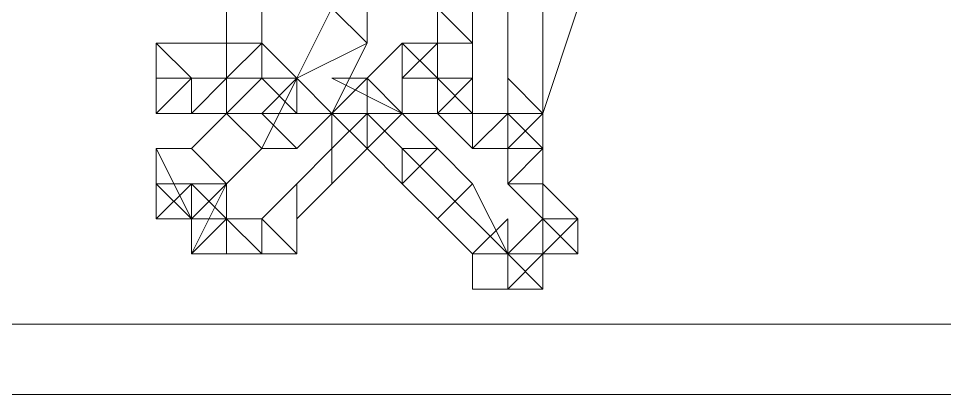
# Model space of a CAD drawing. Extents: x -66030 to 95157, y -13132 to 45879.
# Drawn here: x 53825.5 to 53928.4, y 27586.4 to 27628.2 of the extents above; entities that cross this region are included whole.
import ezdxf

# ---------------------------------------------------------------- set-up
doc = ezdxf.new("R2010")
doc.units = 0
doc.header["$LTSCALE"] = 100
doc.header["$MEASUREMENT"] = 0
doc.layers.get('0').update_dxf_attribs({"linetype": 'CONTINUOUS'})

msp = doc.modelspace()

# ---------------------------------------------------------------- linework, layer by layer
at = {"lineweight": 0}
for points in [[(53864.27, 27625.47), (53864.27, 27625.47), (53864.27, 27629.37), (53864.27, 27633.28), (53860.36, 27629.37), (53864.27, 27625.47), (53864.27, 27625.47), (53864.27, 27625.47), (53864.27, 27625.47)], [(53848.64, 27625.47), (53852.55, 27625.47), (53852.55, 27629.37), (53848.64, 27629.37), (53848.64, 27625.47), (53848.64, 27625.47), (53848.64, 27625.47), (53848.64, 27625.47), (53848.64, 27625.47)], [(53860.36, 27629.37), (53864.27, 27625.47), (53864.27, 27625.47), (53860.36, 27629.37), (53860.36, 27629.37), (53860.36, 27629.37), (53860.36, 27629.37), (53856.46, 27621.56), (53864.27, 27625.47)], [(53860.36, 27629.37), (53860.36, 27629.37), (53860.36, 27629.37), (53864.27, 27625.47), (53864.27, 27629.37), (53860.36, 27629.37), (53860.36, 27629.37), (53860.36, 27629.37), (53860.36, 27629.37)], [(53875.98, 27625.47), (53875.98, 27629.37), (53875.98, 27629.37), (53872.08, 27629.37), (53872.08, 27625.47), (53875.98, 27625.47), (53875.98, 27625.47), (53875.98, 27629.37), (53875.98, 27629.37)], [(53875.98, 27625.47), (53875.98, 27625.47), (53875.98, 27625.47), (53872.08, 27629.37), (53872.08, 27625.47), (53875.98, 27625.47), (53875.98, 27625.47), (53875.98, 27625.47), (53875.98, 27625.47)], [(53875.98, 27629.37), (53872.08, 27629.37), (53872.08, 27621.56), (53875.98, 27621.56), (53875.98, 27629.37), (53875.98, 27629.37), (53875.98, 27629.37), (53875.98, 27629.37), (53875.98, 27629.37)], [(53887.7, 27629.37), (53879.89, 27629.37), (53879.89, 27621.56), (53883.8, 27617.66), (53887.7, 27629.37), (53887.7, 27629.37), (53887.7, 27629.37), (53887.7, 27629.37), (53887.7, 27629.37)], [(53840.83, 27625.47), (53844.74, 27621.56), (53848.64, 27621.56), (53848.64, 27625.47), (53840.83, 27625.47), (53840.83, 27625.47), (53840.83, 27625.47), (53840.83, 27625.47), (53840.83, 27625.47)], [(53840.83, 27621.56), (53840.83, 27621.56), (53844.74, 27621.56), (53840.83, 27625.47), (53840.83, 27625.47), (53840.83, 27621.56), (53840.83, 27625.47), (53840.83, 27625.47), (53840.83, 27621.56)], [(53852.55, 27621.56), (53852.55, 27625.47), (53852.55, 27625.47), (53848.64, 27625.47), (53848.64, 27621.56), (53852.55, 27621.56), (53852.55, 27621.56), (53856.46, 27621.56), (53852.55, 27625.47)], [(53848.64, 27621.56), (53848.64, 27621.56), (53852.55, 27621.56), (53852.55, 27625.47), (53848.64, 27625.47), (53848.64, 27621.56), (53848.64, 27621.56), (53848.64, 27621.56), (53848.64, 27621.56)], [(53860.36, 27617.66), (53856.46, 27621.56), (53856.46, 27621.56), (53856.46, 27617.66), (53856.46, 27617.66), (53860.36, 27617.66), (53860.36, 27617.66), (53864.27, 27625.47), (53856.46, 27621.56)], [(53868.17, 27617.66), (53868.17, 27617.66), (53868.17, 27621.56), (53868.17, 27625.47), (53864.27, 27621.56), (53868.17, 27617.66), (53864.27, 27621.56), (53860.36, 27621.56), (53868.17, 27617.66)], [(53872.08, 27621.56), (53872.08, 27625.47), (53875.98, 27625.47), (53872.08, 27625.47), (53868.17, 27625.47), (53872.08, 27621.56), (53872.08, 27621.56), (53872.08, 27621.56), (53872.08, 27625.47)], [(53872.08, 27621.56), (53872.08, 27621.56), (53872.08, 27621.56), (53872.08, 27625.47), (53868.17, 27625.47), (53872.08, 27621.56), (53872.08, 27621.56), (53872.08, 27621.56), (53872.08, 27621.56)], [(53868.17, 27621.56), (53868.17, 27621.56), (53872.08, 27621.56), (53868.17, 27625.47), (53868.17, 27625.47), (53868.17, 27621.56), (53868.17, 27621.56), (53868.17, 27621.56), (53868.17, 27621.56)], [(53840.83, 27621.56), (53844.74, 27621.56), (53844.74, 27621.56), (53840.83, 27621.56), (53840.83, 27621.56), (53840.83, 27621.56), (53840.83, 27621.56), (53840.83, 27621.56), (53840.83, 27621.56)], [(53840.83, 27621.56), (53844.74, 27621.56), (53844.74, 27621.56), (53840.83, 27621.56), (53840.83, 27621.56), (53840.83, 27621.56), (53840.83, 27621.56), (53840.83, 27621.56), (53840.83, 27621.56)], [(53840.83, 27617.66), (53844.74, 27621.56), (53844.74, 27621.56), (53840.83, 27621.56), (53840.83, 27617.66), (53840.83, 27617.66), (53840.83, 27617.66), (53840.83, 27617.66), (53840.83, 27617.66)], [(53844.74, 27617.66), (53844.74, 27621.56), (53844.74, 27621.56), (53840.83, 27617.66), (53844.74, 27617.66), (53844.74, 27617.66), (53844.74, 27617.66), (53844.74, 27617.66), (53844.74, 27617.66)], [(53844.74, 27617.66), (53848.64, 27621.56), (53844.74, 27621.56), (53844.74, 27617.66), (53844.74, 27617.66), (53844.74, 27617.66), (53844.74, 27617.66), (53844.74, 27617.66), (53844.74, 27617.66)], [(53848.64, 27617.66), (53848.64, 27621.56), (53844.74, 27621.56), (53844.74, 27617.66), (53848.64, 27617.66), (53848.64, 27617.66), (53848.64, 27617.66), (53848.64, 27617.66), (53848.64, 27617.66)], [(53848.64, 27617.66), (53848.64, 27621.56), (53848.64, 27621.56), (53848.64, 27617.66), (53848.64, 27617.66), (53848.64, 27617.66), (53848.64, 27617.66), (53848.64, 27617.66), (53848.64, 27617.66)], [(53852.55, 27621.56), (53852.55, 27621.56), (53848.64, 27621.56), (53848.64, 27617.66), (53856.46, 27617.66), (53852.55, 27621.56), (53852.55, 27621.56), (53852.55, 27621.56), (53852.55, 27621.56)], [(53856.46, 27617.66), (53856.46, 27621.56), (53852.55, 27621.56), (53856.46, 27617.66), (53856.46, 27617.66), (53856.46, 27617.66), (53856.46, 27617.66), (53856.46, 27617.66), (53856.46, 27617.66)], [(53856.46, 27613.75), (53856.46, 27613.75), (53860.36, 27617.66), (53856.46, 27621.56), (53852.55, 27617.66), (53856.46, 27613.75), (53856.46, 27613.75), (53856.46, 27613.75), (53856.46, 27613.75)], [(53864.27, 27617.66), (53860.36, 27617.66), (53860.36, 27617.66), (53864.27, 27613.75), (53864.27, 27617.66), (53864.27, 27617.66), (53864.27, 27617.66), (53864.27, 27621.56), (53860.36, 27617.66)], [(53868.17, 27617.66), (53868.17, 27621.56), (53868.17, 27621.56), (53868.17, 27617.66), (53868.17, 27617.66), (53868.17, 27617.66), (53868.17, 27617.66), (53868.17, 27617.66), (53868.17, 27617.66)], [(53868.17, 27617.66), (53868.17, 27621.56), (53868.17, 27621.56), (53868.17, 27617.66), (53868.17, 27617.66), (53868.17, 27617.66), (53868.17, 27617.66), (53868.17, 27617.66), (53868.17, 27617.66)], [(53872.08, 27621.56), (53872.08, 27621.56), (53868.17, 27621.56), (53868.17, 27617.66), (53872.08, 27617.66), (53872.08, 27621.56), (53872.08, 27621.56), (53872.08, 27621.56), (53872.08, 27621.56)], [(53875.98, 27621.56), (53875.98, 27621.56), (53872.08, 27621.56), (53872.08, 27617.66), (53872.08, 27617.66), (53875.98, 27621.56), (53875.98, 27621.56), (53875.98, 27621.56), (53875.98, 27621.56)], [(53875.98, 27617.66), (53875.98, 27621.56), (53875.98, 27621.56), (53872.08, 27617.66), (53872.08, 27617.66), (53875.98, 27617.66), (53872.08, 27617.66), (53875.98, 27613.75), (53875.98, 27617.66)], [(53875.98, 27621.56), (53872.08, 27621.56), (53872.08, 27617.66), (53875.98, 27617.66), (53875.98, 27621.56), (53875.98, 27621.56), (53875.98, 27621.56), (53875.98, 27621.56), (53875.98, 27621.56)], [(53883.8, 27617.66), (53879.89, 27621.56), (53879.89, 27617.66), (53883.8, 27617.66), (53883.8, 27617.66), (53883.8, 27617.66), (53883.8, 27617.66), (53883.8, 27617.66), (53883.8, 27617.66)], [(53848.64, 27609.84), (53848.64, 27609.84), (53852.55, 27613.75), (53848.64, 27617.66), (53844.74, 27613.75), (53848.64, 27609.84), (53848.64, 27609.84), (53848.64, 27609.84), (53848.64, 27609.84)], [(53852.55, 27613.75), (53852.55, 27613.75), (53856.46, 27613.75), (53852.55, 27617.66), (53848.64, 27617.66), (53852.55, 27613.75), (53852.55, 27613.75), (53852.55, 27613.75), (53852.55, 27613.75)], [(53852.55, 27613.75), (53852.55, 27613.75), (53852.55, 27613.75), (53848.64, 27617.66), (53848.64, 27617.66), (53852.55, 27613.75), (53852.55, 27613.75), (53852.55, 27613.75), (53852.55, 27613.75)], [(53864.27, 27613.75), (53860.36, 27617.66), (53860.36, 27613.75), (53860.36, 27609.84), (53864.27, 27613.75), (53864.27, 27613.75), (53864.27, 27613.75), (53864.27, 27613.75), (53864.27, 27613.75)], [(53868.17, 27617.66), (53868.17, 27617.66), (53864.27, 27617.66), (53864.27, 27613.75), (53864.27, 27613.75), (53868.17, 27617.66), (53868.17, 27617.66), (53868.17, 27617.66), (53868.17, 27617.66)], [(53872.08, 27613.75), (53872.08, 27613.75), (53868.17, 27617.66), (53864.27, 27613.75), (53868.17, 27609.84), (53872.08, 27613.75), (53872.08, 27613.75), (53872.08, 27613.75), (53872.08, 27613.75)], [(53879.89, 27617.66), (53875.98, 27613.75), (53879.89, 27613.75), (53883.8, 27613.75), (53879.89, 27617.66), (53879.89, 27617.66), (53879.89, 27617.66), (53872.08, 27617.66), (53875.98, 27613.75)], [(53879.89, 27617.66), (53879.89, 27617.66), (53879.89, 27617.66), (53879.89, 27613.75), (53879.89, 27613.75), (53879.89, 27617.66), (53879.89, 27617.66), (53879.89, 27617.66), (53879.89, 27617.66)], [(53879.89, 27613.75), (53883.8, 27617.66), (53879.89, 27617.66), (53879.89, 27613.75), (53879.89, 27613.75), (53879.89, 27613.75), (53879.89, 27613.75), (53879.89, 27613.75), (53879.89, 27613.75)], [(53883.8, 27613.75), (53879.89, 27617.66), (53879.89, 27617.66), (53879.89, 27613.75), (53883.8, 27613.75), (53883.8, 27613.75), (53883.8, 27613.75), (53883.8, 27613.75), (53883.8, 27613.75)], [(53883.8, 27617.66), (53879.89, 27617.66), (53879.89, 27617.66), (53883.8, 27613.75), (53883.8, 27617.66), (53883.8, 27617.66), (53883.8, 27617.66), (53883.8, 27617.66), (53883.8, 27617.66)], [(53844.74, 27605.94), (53844.74, 27605.94), (53848.64, 27609.84), (53844.74, 27613.75), (53840.83, 27613.75), (53844.74, 27605.94), (53844.74, 27605.94), (53844.74, 27605.94), (53844.74, 27605.94)], [(53840.83, 27609.84), (53844.74, 27605.94), (53844.74, 27605.94), (53840.83, 27613.75), (53840.83, 27609.84), (53840.83, 27609.84), (53840.83, 27609.84), (53840.83, 27609.84), (53840.83, 27609.84)], [(53860.36, 27609.84), (53860.36, 27613.75), (53856.46, 27609.84), (53856.46, 27605.94), (53860.36, 27609.84), (53860.36, 27609.84), (53860.36, 27609.84), (53860.36, 27609.84), (53860.36, 27609.84)], [(53872.08, 27613.75), (53872.08, 27613.75), (53872.08, 27613.75), (53868.17, 27613.75), (53868.17, 27609.84), (53872.08, 27613.75), (53872.08, 27613.75), (53872.08, 27613.75), (53872.08, 27613.75)], [(53875.98, 27609.84), (53875.98, 27609.84), (53872.08, 27613.75), (53868.17, 27609.84), (53872.08, 27605.94), (53875.98, 27609.84), (53875.98, 27609.84), (53875.98, 27609.84), (53875.98, 27609.84)], [(53879.89, 27609.84), (53879.89, 27609.84), (53879.89, 27609.84), (53883.8, 27609.84), (53883.8, 27613.75), (53879.89, 27609.84), (53879.89, 27609.84), (53879.89, 27609.84), (53879.89, 27609.84)], [(53883.8, 27613.75), (53879.89, 27613.75), (53879.89, 27609.84), (53883.8, 27609.84), (53883.8, 27613.75), (53883.8, 27613.75), (53883.8, 27613.75), (53883.8, 27613.75), (53883.8, 27613.75)], [(53883.8, 27613.75), (53879.89, 27613.75), (53879.89, 27609.84), (53883.8, 27613.75), (53883.8, 27613.75), (53883.8, 27613.75), (53883.8, 27613.75), (53883.8, 27613.75), (53883.8, 27613.75)], [(53840.83, 27609.84), (53844.74, 27609.84), (53844.74, 27609.84), (53840.83, 27609.84), (53840.83, 27609.84), (53840.83, 27609.84), (53840.83, 27609.84), (53840.83, 27609.84), (53840.83, 27609.84)], [(53840.83, 27605.94), (53844.74, 27609.84), (53844.74, 27609.84), (53840.83, 27609.84), (53840.83, 27609.84), (53840.83, 27605.94), (53840.83, 27609.84), (53840.83, 27605.94), (53840.83, 27605.94)], [(53844.74, 27605.94), (53844.74, 27609.84), (53844.74, 27609.84), (53840.83, 27605.94), (53840.83, 27605.94), (53844.74, 27605.94), (53840.83, 27605.94), (53844.74, 27605.94), (53844.74, 27605.94)], [(53844.74, 27602.03), (53848.64, 27605.94), (53844.74, 27609.84), (53844.74, 27605.94), (53844.74, 27605.94), (53844.74, 27602.03), (53844.74, 27605.94), (53844.74, 27605.94), (53844.74, 27602.03)], [(53848.64, 27602.03), (53848.64, 27605.94), (53848.64, 27609.84), (53844.74, 27602.03), (53848.64, 27602.03), (53848.64, 27602.03), (53848.64, 27602.03), (53848.64, 27602.03), (53848.64, 27602.03)], [(53856.46, 27605.94), (53856.46, 27609.84), (53852.55, 27605.94), (53856.46, 27602.03), (53856.46, 27605.94), (53856.46, 27605.94), (53856.46, 27605.94), (53856.46, 27605.94), (53856.46, 27605.94)], [(53875.98, 27602.03), (53879.89, 27602.03), (53875.98, 27609.84), (53872.08, 27605.94), (53875.98, 27602.03), (53875.98, 27602.03), (53875.98, 27602.03), (53875.98, 27602.03), (53875.98, 27602.03)], [(53883.8, 27609.84), (53879.89, 27609.84), (53883.8, 27605.94), (53887.7, 27605.94), (53883.8, 27609.84), (53883.8, 27609.84), (53883.8, 27609.84), (53883.8, 27609.84), (53883.8, 27609.84)], [(53879.89, 27609.84), (53879.89, 27609.84), (53879.89, 27609.84), (53883.8, 27609.84), (53883.8, 27609.84), (53879.89, 27609.84), (53879.89, 27609.84), (53879.89, 27609.84), (53879.89, 27609.84)], [(53848.64, 27602.03), (53848.64, 27605.94), (53848.64, 27605.94), (53848.64, 27602.03), (53848.64, 27602.03), (53848.64, 27602.03), (53848.64, 27602.03), (53848.64, 27602.03), (53848.64, 27602.03)], [(53852.55, 27602.03), (53852.55, 27605.94), (53848.64, 27605.94), (53848.64, 27602.03), (53848.64, 27602.03), (53852.55, 27602.03), (53848.64, 27602.03), (53852.55, 27602.03), (53852.55, 27602.03)], [(53852.55, 27602.03), (53852.55, 27605.94), (53848.64, 27605.94), (53852.55, 27602.03), (53852.55, 27602.03), (53852.55, 27602.03), (53852.55, 27602.03), (53852.55, 27602.03), (53852.55, 27602.03)], [(53856.46, 27602.03), (53852.55, 27605.94), (53852.55, 27605.94), (53852.55, 27602.03), (53856.46, 27602.03), (53856.46, 27602.03), (53856.46, 27602.03), (53856.46, 27602.03), (53856.46, 27602.03)], [(53879.89, 27598.13), (53879.89, 27602.03), (53879.89, 27605.94), (53875.98, 27602.03), (53875.98, 27598.13), (53879.89, 27598.13), (53875.98, 27598.13), (53875.98, 27598.13), (53879.89, 27598.13)], [(53883.8, 27602.03), (53883.8, 27605.94), (53879.89, 27602.03), (53883.8, 27598.13), (53883.8, 27602.03), (53883.8, 27602.03), (53883.8, 27602.03), (53883.8, 27602.03), (53883.8, 27602.03)], [(53887.7, 27602.03), (53883.8, 27605.94), (53883.8, 27605.94), (53883.8, 27602.03), (53887.7, 27602.03), (53887.7, 27602.03), (53887.7, 27602.03), (53887.7, 27602.03), (53887.7, 27602.03)], [(53887.7, 27602.03), (53883.8, 27605.94), (53883.8, 27605.94), (53887.7, 27602.03), (53887.7, 27602.03), (53887.7, 27602.03), (53887.7, 27602.03), (53887.7, 27602.03), (53887.7, 27602.03)], [(53887.7, 27605.94), (53883.8, 27605.94), (53883.8, 27605.94), (53887.7, 27602.03), (53887.7, 27605.94), (53887.7, 27605.94), (53887.7, 27605.94), (53887.7, 27605.94), (53887.7, 27605.94)], [(53887.7, 27605.94), (53883.8, 27605.94), (53883.8, 27602.03), (53887.7, 27605.94), (53887.7, 27605.94), (53887.7, 27605.94), (53887.7, 27605.94), (53887.7, 27605.94), (53887.7, 27605.94)], [(53879.89, 27598.13), (53883.8, 27602.03), (53879.89, 27602.03), (53879.89, 27598.13), (53879.89, 27598.13), (53879.89, 27598.13), (53879.89, 27598.13), (53879.89, 27598.13), (53879.89, 27598.13)], [(53883.8, 27598.13), (53879.89, 27602.03), (53879.89, 27602.03), (53879.89, 27598.13), (53883.8, 27598.13), (53883.8, 27598.13), (53883.8, 27598.13), (53883.8, 27598.13), (53883.8, 27598.13)], [(53981.45, 27594.22), (51942.53, 27594.22), (51942.53, 27586.41), (53981.45, 27586.41)], [(54411.1, 27590.31), (54407.2, 27594.22), (53676.78, 27594.22), (53676.78, 27586.41), (54407.2, 27586.41), (54411.1, 27590.31), (54407.2, 27586.41), (54411.1, 27586.41), (54411.1, 27590.31)]]:
    msp.add_lwpolyline(points, close=True, dxfattribs=at)
for points in [[(53848.64, 27629.37), (53848.64, 27625.47), (53852.55, 27625.47), (53848.64, 27621.56), (53840.83, 27621.56), (53840.83, 27621.56), (53840.83, 27621.56), (53840.83, 27621.56), (53844.74, 27621.56), (53844.74, 27617.66), (53844.74, 27617.66), (53848.64, 27617.66), (53848.64, 27617.66), (53852.55, 27621.56), (53856.46, 27621.56), (53856.46, 27621.56), (53852.55, 27613.75), (53852.55, 27613.75), (53852.55, 27613.75), (53848.64, 27609.84), (53844.74, 27609.84), (53844.74, 27609.84), (53844.74, 27609.84), (53844.74, 27609.84), (53844.74, 27605.94), (53844.74, 27605.94), (53848.64, 27605.94), (53848.64, 27605.94), (53852.55, 27605.94), (53852.55, 27605.94), (53852.55, 27605.94), (53856.46, 27609.84), (53860.36, 27613.75), (53864.27, 27617.66), (53864.27, 27617.66), (53868.17, 27613.75), (53868.17, 27613.75), (53872.08, 27609.84), (53872.08, 27609.84), (53879.89, 27602.03), (53879.89, 27602.03), (53879.89, 27602.03), (53883.8, 27602.03), (53883.8, 27602.03), (53883.8, 27602.03), (53883.8, 27605.94), (53883.8, 27605.94), (53883.8, 27605.94), (53883.8, 27609.84), (53883.8, 27609.84), (53883.8, 27609.84), (53883.8, 27613.75), (53879.89, 27613.75), (53879.89, 27613.75), (53879.89, 27613.75), (53879.89, 27613.75), (53879.89, 27613.75), (53883.8, 27617.66), (53883.8, 27621.56), (53883.8, 27629.37)], [(53872.08, 27629.37), (53872.08, 27625.47), (53872.08, 27625.47), (53872.08, 27625.47), (53868.17, 27621.56), (53868.17, 27621.56), (53868.17, 27621.56), (53868.17, 27621.56), (53872.08, 27621.56), (53872.08, 27621.56), (53875.98, 27617.66), (53875.98, 27621.56), (53875.98, 27629.37)]]:
    msp.add_lwpolyline(points, dxfattribs=at)

doc.saveas('drawing.dxf')
